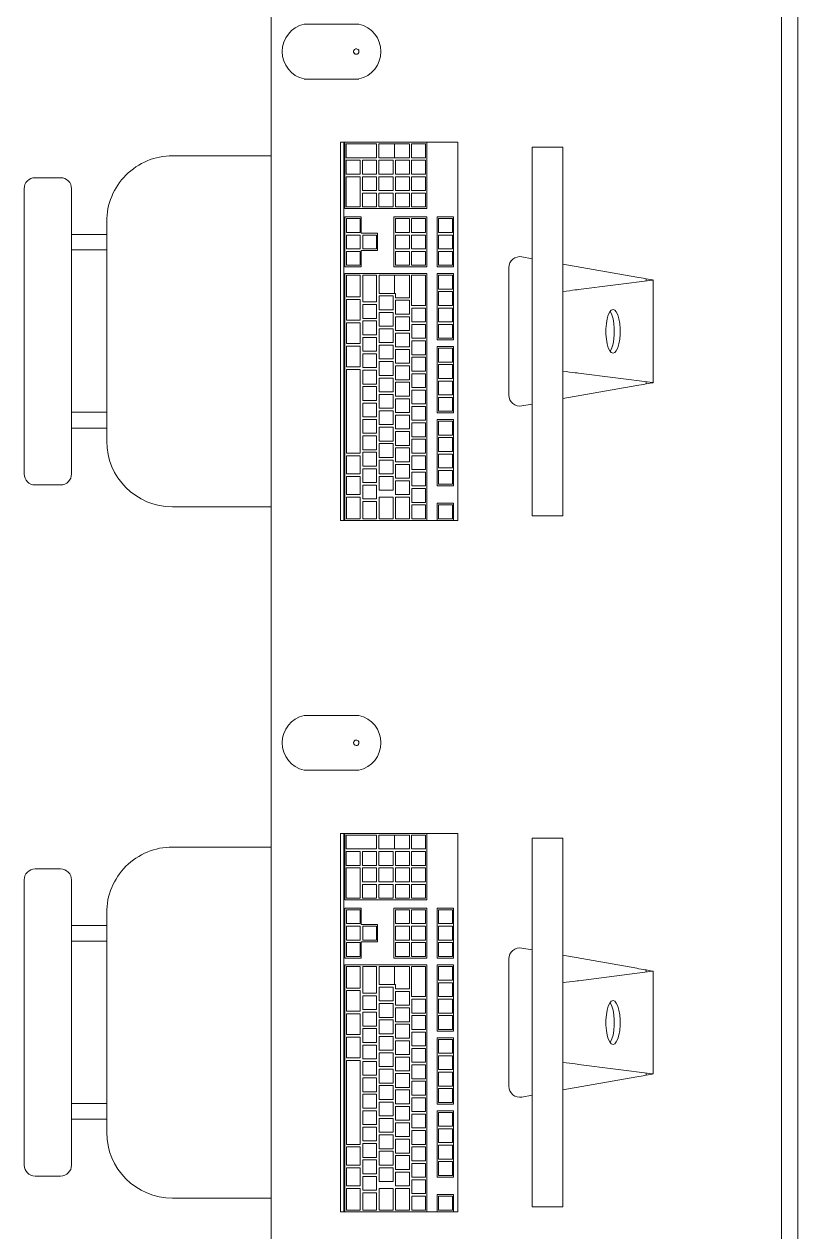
# Model space of a CAD drawing. Header units: inches. Extents: x -1714 to 1984, y -1043 to 970.
# Drawn here: x -704.3 to -669, y 432.8 to 487.8 of the extents above; entities that cross this region are included whole.
import ezdxf

# ---------------------------------------------------------------- set-up
doc = ezdxf.new("R2010")
doc.units = ezdxf.units.IN
doc.header["$MEASUREMENT"] = 0
doc.layers.add('A-GENM', color=13, linetype='Continuous', lineweight=9)
doc.layers.add('I-FURN', color=30, linetype='Continuous', lineweight=9)

# ---------------------------------------------------------------- blocks, each defined once
blk = doc.blocks.new('Dynamic_Computer_Desk_with_Chairs_8535 - 6-1470367-L2 - Architectural')
at = {"layer": 'A-GENM'}
for p, q in [((-31.5, -23.5), (-31.5, -21)), ((-29, -21), (-29, -23.5)), ((0, -23.5), (0, -21)), ((2.5, -21), (2.5, -23.5))]:
    blk.add_line(p, q, dxfattribs=at)
for centre, start, end in [((-30.25, -21.281), 12.6804, 167.3196), ((1.25, -21.281), 12.6804, 167.3196), ((-30.25, -23.219), 192.6804, 347.3196), ((1.25, -23.219), 192.6804, 347.3196)]:
    blk.add_arc(centre, 1.281, start, end, dxfattribs=at)
at = {"layer": 'I-FURN'}
for p, q in [((60, -1), (-130.5, -1)), ((60, -1.75), (-130.5, -1.75)), ((-19.897, -7.911), (-19.849, -7.637)), ((-19.849, -7.637), (-19.836, -7.637)), ((-15.159, -7.594), (-19.841, -7.594)), ((-19.836, -7.63), (-19.406, -10.998)), ((-15.594, -10.998), (-15.164, -7.63)), ((-15.164, -7.637), (-15.151, -7.637)), ((-15.151, -7.637), (-15.103, -7.911)), ((11.603, -7.911), (11.651, -7.637)), ((11.651, -7.637), (11.664, -7.637)), ((16.341, -7.594), (11.659, -7.594)), ((11.664, -7.63), (12.094, -10.998)), ((15.906, -10.998), (16.336, -7.63)), ((16.336, -7.637), (16.349, -7.637)), ((16.349, -7.637), (16.397, -7.911)), ((-19.907, -7.97), (-19.897, -7.911)), ((-19.801, -7.911), (-19.897, -7.911)), ((-15.103, -7.911), (-15.199, -7.911)), ((-15.103, -7.911), (-15.093, -7.97)), ((11.593, -7.97), (11.603, -7.911)), ((11.699, -7.911), (11.603, -7.911)), ((16.397, -7.911), (16.301, -7.911)), ((16.397, -7.911), (16.407, -7.97)), ((-19.973, -8.344), (-20.566, -11.703)), ((-14.434, -11.703), (-15.027, -8.344)), ((11.527, -8.344), (10.934, -11.703)), ((17.066, -11.703), (16.473, -8.344)), ((-25.9, -11.703), (-25.9, -13.103)), ((-25.15, -11.703), (-25.9, -11.703)), ((-25.15, -11.703), (-9.85, -11.703)), ((-9.1, -11.703), (-9.85, -11.703)), ((-9.1, -13.103), (-9.1, -11.703)), ((5.6, -11.703), (5.6, -13.103)), ((6.35, -11.703), (5.6, -11.703)), ((6.35, -11.703), (21.65, -11.703)), ((22.4, -11.703), (21.65, -11.703)), ((22.4, -13.103), (22.4, -11.703)), ((-25.9, -13.103), (-25.15, -13.103)), ((-9.85, -13.103), (-25.15, -13.103)), ((-20.812, -13.103), (-20.897, -13.58)), ((-14.103, -13.58), (-14.188, -13.103)), ((-9.85, -13.103), (-9.1, -13.103)), ((5.6, -13.103), (6.35, -13.103)), ((21.65, -13.103), (6.35, -13.103)), ((10.688, -13.103), (10.603, -13.58)), ((17.397, -13.58), (17.312, -13.103)), ((21.65, -13.103), (22.4, -13.103)), ((-20.404, -14.166), (-14.596, -14.166)), ((11.096, -14.166), (16.904, -14.166)), ((-26.122, -16.589), (-26.122, -16.488)), ((-8.878, -16.488), (-26.122, -16.488)), ((-8.878, -16.488), (-8.878, -16.589)), ((5.378, -16.589), (5.378, -16.488)), ((22.622, -16.488), (5.378, -16.488)), ((22.622, -16.488), (22.622, -16.589)), ((-26.122, -16.589), (-26.122, -16.727)), ((-26.122, -17.912), (-26.122, -16.727)), ((-22.717, -16.691), (-22.717, -16.727)), ((-22.717, -16.691), (-20.433, -16.691)), ((-22.717, -17.439), (-22.717, -16.727)), ((-22.638, -17.372), (-22.638, -16.742)), ((-22.638, -16.742), (-22.008, -16.742)), ((-22.008, -16.742), (-22.008, -17.372)), ((-21.89, -17.372), (-21.89, -16.742)), ((-21.89, -16.742), (-21.26, -16.742)), ((-21.26, -16.742), (-21.26, -17.372)), ((-21.142, -17.372), (-21.142, -16.742)), ((-21.142, -16.742), (-20.512, -16.742)), ((-20.512, -16.742), (-20.512, -17.372)), ((-20.433, -16.727), (-20.433, -16.691)), ((-20.433, -16.727), (-20.433, -17.439)), ((-20.138, -16.691), (-20.138, -16.727)), ((-20.138, -16.691), (-17.106, -16.691)), ((-20.138, -17.439), (-20.138, -16.727)), ((-20.059, -17.372), (-20.059, -16.742)), ((-20.059, -16.742), (-19.429, -16.742)), ((-19.429, -16.742), (-19.429, -17.372)), ((-19.311, -17.372), (-19.311, -16.742)), ((-19.311, -16.742), (-18.681, -16.742)), ((-18.681, -16.742), (-18.681, -17.372)), ((-18.563, -17.372), (-18.563, -16.742)), ((-18.563, -16.742), (-17.933, -16.742)), ((-17.933, -16.742), (-17.933, -17.372)), ((-17.815, -17.372), (-17.815, -16.742)), ((-17.815, -16.742), (-17.185, -16.742)), ((-17.185, -16.742), (-17.185, -17.372)), ((-17.106, -16.727), (-17.106, -16.691)), ((-17.106, -16.727), (-17.106, -17.439)), ((-16.811, -16.691), (-16.811, -16.727)), ((-16.811, -16.691), (-13.78, -16.691)), ((-16.811, -17.439), (-16.811, -16.727)), ((-16.732, -17.372), (-16.732, -16.742)), ((-16.732, -16.742), (-16.102, -16.742)), ((-16.102, -16.742), (-16.102, -17.372)), ((-15.984, -17.372), (-15.984, -16.742)), ((-15.984, -16.742), (-15.354, -16.742)), ((-15.354, -16.742), (-15.354, -17.372)), ((-15.236, -17.372), (-15.236, -16.742)), ((-15.236, -16.742), (-14.606, -16.742)), ((-14.606, -16.742), (-14.606, -17.372)), ((-14.488, -17.372), (-14.488, -16.742)), ((-14.488, -16.742), (-13.858, -16.742)), ((-13.858, -16.742), (-13.858, -17.372)), ((-13.78, -16.727), (-13.78, -16.691)), ((-13.78, -16.727), (-13.78, -17.439)), ((-13.484, -16.691), (-13.484, -16.727)), ((-13.484, -16.691), (-10.453, -16.691)), ((-13.484, -17.439), (-13.484, -16.727)), ((-13.406, -17.372), (-13.406, -16.742)), ((-13.406, -16.742), (-12.776, -16.742)), ((-12.776, -16.742), (-12.776, -17.372)), ((-12.657, -17.372), (-12.657, -16.742)), ((-12.657, -16.742), (-12.028, -16.742)), ((-12.028, -16.742), (-12.028, -17.372)), ((-11.909, -17.372), (-11.909, -16.742)), ((-11.909, -16.742), (-11.28, -16.742)), ((-11.28, -16.742), (-11.28, -17.372)), ((-11.161, -17.372), (-11.161, -16.742)), ((-11.161, -16.742), (-10.531, -16.742)), ((-10.531, -16.742), (-10.531, -17.372)), ((-10.453, -16.727), (-10.453, -16.691)), ((-10.453, -16.727), (-10.453, -17.439)), ((-9.665, -16.691), (-9.665, -16.727)), ((-9.665, -16.691), (-8.878, -16.691)), ((-9.665, -17.439), (-9.665, -16.727)), ((-9.587, -17.372), (-9.587, -16.742)), ((-9.587, -16.742), (-8.957, -16.742)), ((-8.957, -16.742), (-8.957, -17.372)), ((-8.878, -16.691), (-8.878, -16.589)), ((-8.878, -16.691), (-8.878, -17.439)), ((5.378, -16.589), (5.378, -16.727)), ((5.378, -17.912), (5.378, -16.727)), ((8.783, -16.691), (8.783, -16.727)), ((8.783, -16.691), (11.067, -16.691)), ((8.783, -17.439), (8.783, -16.727)), ((8.862, -17.372), (8.862, -16.742)), ((8.862, -16.742), (9.492, -16.742)), ((9.492, -16.742), (9.492, -17.372)), ((9.61, -17.372), (9.61, -16.742)), ((9.61, -16.742), (10.24, -16.742)), ((10.24, -16.742), (10.24, -17.372)), ((10.358, -17.372), (10.358, -16.742)), ((10.358, -16.742), (10.988, -16.742)), ((10.988, -16.742), (10.988, -17.372)), ((11.067, -16.727), (11.067, -16.691)), ((11.067, -16.727), (11.067, -17.439)), ((11.362, -16.691), (11.362, -16.727)), ((11.362, -16.691), (14.394, -16.691)), ((11.362, -17.439), (11.362, -16.727)), ((11.441, -17.372), (11.441, -16.742)), ((11.441, -16.742), (12.071, -16.742)), ((12.071, -16.742), (12.071, -17.372)), ((12.189, -17.372), (12.189, -16.742)), ((12.189, -16.742), (12.819, -16.742)), ((12.819, -16.742), (12.819, -17.372)), ((12.937, -17.372), (12.937, -16.742)), ((12.937, -16.742), (13.567, -16.742)), ((13.567, -16.742), (13.567, -17.372)), ((13.685, -17.372), (13.685, -16.742)), ((13.685, -16.742), (14.315, -16.742)), ((14.315, -16.742), (14.315, -17.372)), ((14.394, -16.727), (14.394, -16.691)), ((14.394, -16.727), (14.394, -17.439)), ((14.689, -16.691), (14.689, -16.727)), ((14.689, -16.691), (17.72, -16.691)), ((14.689, -17.439), (14.689, -16.727)), ((14.768, -17.372), (14.768, -16.742)), ((14.768, -16.742), (15.398, -16.742)), ((15.398, -16.742), (15.398, -17.372)), ((15.516, -17.372), (15.516, -16.742)), ((15.516, -16.742), (16.146, -16.742)), ((16.146, -16.742), (16.146, -17.372)), ((16.264, -17.372), (16.264, -16.742)), ((16.264, -16.742), (16.894, -16.742)), ((16.894, -16.742), (16.894, -17.372)), ((17.012, -17.372), (17.012, -16.742)), ((17.012, -16.742), (17.642, -16.742)), ((17.642, -16.742), (17.642, -17.372)), ((17.72, -16.727), (17.72, -16.691)), ((17.72, -16.727), (17.72, -17.439)), ((18.016, -16.691), (18.016, -16.727)), ((18.016, -16.691), (21.047, -16.691)), ((18.016, -17.439), (18.016, -16.727)), ((18.094, -17.372), (18.094, -16.742)), ((18.094, -16.742), (18.724, -16.742)), ((18.724, -16.742), (18.724, -17.372)), ((18.843, -17.372), (18.843, -16.742)), ((18.843, -16.742), (19.472, -16.742)), ((19.472, -16.742), (19.472, -17.372)), ((19.591, -17.372), (19.591, -16.742)), ((19.591, -16.742), (20.22, -16.742)), ((20.22, -16.742), (20.22, -17.372)), ((20.339, -17.372), (20.339, -16.742)), ((20.339, -16.742), (20.969, -16.742)), ((20.969, -16.742), (20.969, -17.372)), ((21.047, -16.727), (21.047, -16.691)), ((21.047, -16.727), (21.047, -17.439)), ((21.835, -16.691), (21.835, -16.727)), ((21.835, -16.691), (22.622, -16.691)), ((21.835, -17.439), (21.835, -16.727)), ((21.913, -17.372), (21.913, -16.742)), ((21.913, -16.742), (22.543, -16.742)), ((22.543, -16.742), (22.543, -17.372)), ((22.622, -16.691), (22.622, -16.589)), ((22.622, -16.691), (22.622, -17.439)), ((-20.433, -17.439), (-22.717, -17.439)), ((-22.008, -17.372), (-22.638, -17.372)), ((-21.26, -17.372), (-21.89, -17.372)), ((-20.512, -17.372), (-21.142, -17.372)), ((-17.106, -17.439), (-20.138, -17.439)), ((-19.429, -17.372), (-20.059, -17.372)), ((-18.681, -17.372), (-19.311, -17.372)), ((-17.933, -17.372), (-18.563, -17.372)), ((-17.185, -17.372), (-17.815, -17.372)), ((-13.78, -17.439), (-16.811, -17.439)), ((-16.102, -17.372), (-16.732, -17.372)), ((-15.354, -17.372), (-15.984, -17.372)), ((-14.606, -17.372), (-15.236, -17.372)), ((-13.858, -17.372), (-14.488, -17.372)), ((-10.453, -17.439), (-13.484, -17.439)), ((-12.776, -17.372), (-13.406, -17.372)), ((-12.028, -17.372), (-12.657, -17.372)), ((-11.28, -17.372), (-11.909, -17.372)), ((-10.531, -17.372), (-11.161, -17.372)), ((-8.878, -17.439), (-9.665, -17.439)), ((-8.957, -17.372), (-9.587, -17.372)), ((-8.878, -17.439), (-8.878, -17.912)), ((11.067, -17.439), (8.783, -17.439)), ((9.492, -17.372), (8.862, -17.372)), ((10.24, -17.372), (9.61, -17.372)), ((10.988, -17.372), (10.358, -17.372)), ((14.394, -17.439), (11.362, -17.439)), ((12.071, -17.372), (11.441, -17.372)), ((12.819, -17.372), (12.189, -17.372)), ((13.567, -17.372), (12.937, -17.372)), ((14.315, -17.372), (13.685, -17.372)), ((17.72, -17.439), (14.689, -17.439)), ((15.398, -17.372), (14.768, -17.372)), ((16.146, -17.372), (15.516, -17.372)), ((16.894, -17.372), (16.264, -17.372)), ((17.642, -17.372), (17.012, -17.372)), ((21.047, -17.439), (18.016, -17.439)), ((18.724, -17.372), (18.094, -17.372)), ((19.472, -17.372), (18.843, -17.372)), ((20.22, -17.372), (19.591, -17.372)), ((20.969, -17.372), (20.339, -17.372)), ((22.622, -17.439), (21.835, -17.439)), ((22.543, -17.372), (21.913, -17.372)), ((22.622, -17.439), (22.622, -17.912)), ((-26.122, -21.652), (-26.122, -17.912)), ((-26.122, -17.912), (-23.091, -17.912)), ((-26.043, -17.962), (-25.413, -17.962)), ((-26.043, -18.604), (-26.043, -17.964)), ((-25.413, -17.964), (-25.413, -18.604)), ((-25.295, -17.962), (-24.665, -17.962)), ((-25.295, -18.604), (-25.295, -17.964)), ((-24.665, -17.964), (-24.665, -18.604)), ((-24.547, -17.962), (-23.917, -17.962)), ((-24.547, -18.604), (-24.547, -17.964)), ((-23.917, -17.964), (-23.917, -18.604)), ((-23.799, -17.962), (-23.169, -17.962)), ((-23.799, -18.604), (-23.799, -17.964)), ((-23.169, -17.964), (-23.169, -18.604)), ((-23.091, -17.912), (-23.091, -21.629)), ((-22.717, -19.408), (-22.717, -17.912)), ((-22.717, -17.912), (-20.433, -17.912)), ((-22.638, -17.962), (-22.008, -17.962)), ((-22.638, -18.604), (-22.638, -17.964)), ((-22.008, -17.964), (-22.008, -18.604)), ((-21.89, -17.962), (-21.26, -17.962)), ((-21.89, -18.604), (-21.89, -17.964)), ((-21.26, -17.964), (-21.26, -18.604)), ((-21.142, -17.962), (-20.512, -17.962)), ((-21.142, -18.604), (-21.142, -17.964)), ((-20.512, -17.964), (-20.512, -18.604)), ((-20.433, -17.912), (-20.433, -19.408)), ((-20.138, -21.629), (-20.138, -17.912)), ((-20.138, -17.912), (-8.878, -17.912)), ((-20.059, -17.962), (-18.681, -17.962)), ((-20.059, -18.604), (-20.059, -17.964)), ((-18.681, -17.964), (-18.681, -18.604)), ((-18.563, -17.962), (-17.933, -17.962)), ((-18.563, -18.593), (-18.563, -17.964)), ((-17.933, -17.964), (-17.933, -18.593)), ((-17.815, -17.962), (-17.185, -17.962)), ((-17.815, -18.593), (-17.815, -17.964)), ((-17.185, -17.964), (-17.185, -18.593)), ((-17.067, -17.962), (-16.437, -17.962)), ((-17.067, -18.593), (-17.067, -17.964)), ((-16.437, -17.964), (-16.437, -18.593)), ((-16.319, -17.962), (-15.689, -17.962)), ((-16.319, -18.593), (-16.319, -17.964)), ((-15.689, -17.964), (-15.689, -18.593)), ((-15.571, -17.962), (-14.941, -17.962)), ((-15.571, -18.593), (-15.571, -17.964)), ((-14.941, -17.964), (-14.941, -18.593)), ((-14.823, -17.962), (-14.193, -17.962)), ((-14.823, -18.593), (-14.823, -17.964)), ((-14.193, -17.964), (-14.193, -18.593)), ((-14.075, -17.962), (-13.445, -17.962)), ((-14.075, -18.593), (-14.075, -17.964)), ((-13.445, -17.964), (-13.445, -18.593)), ((-13.327, -17.962), (-12.697, -17.962)), ((-13.327, -18.593), (-13.327, -17.964)), ((-12.697, -17.964), (-12.697, -18.593)), ((-12.579, -17.962), (-11.949, -17.962)), ((-12.579, -18.593), (-12.579, -17.964)), ((-11.949, -17.964), (-11.949, -18.593)), ((-11.831, -17.962), (-11.201, -17.962)), ((-11.831, -18.593), (-11.831, -17.964)), ((-11.201, -17.964), (-11.201, -18.593)), ((-11.083, -17.962), (-10.453, -17.962)), ((-11.083, -18.593), (-11.083, -17.964)), ((-10.453, -17.964), (-10.453, -18.593)), ((-10.335, -17.962), (-9.705, -17.962)), ((-10.335, -18.593), (-10.335, -17.964)), ((-9.705, -17.964), (-9.705, -18.593)), ((-9.587, -17.962), (-8.957, -17.962)), ((-9.587, -18.593), (-9.587, -17.964)), ((-8.957, -17.964), (-8.957, -18.593)), ((-8.878, -17.912), (-8.878, -21.652)), ((5.378, -21.652), (5.378, -17.912)), ((5.378, -17.912), (8.409, -17.912)), ((5.457, -17.962), (6.087, -17.962)), ((5.457, -18.604), (5.457, -17.964)), ((6.087, -17.964), (6.087, -18.604)), ((6.205, -17.962), (6.835, -17.962)), ((6.205, -18.604), (6.205, -17.964)), ((6.835, -17.964), (6.835, -18.604)), ((6.953, -17.962), (7.583, -17.962)), ((6.953, -18.604), (6.953, -17.964)), ((7.583, -17.964), (7.583, -18.604)), ((7.701, -17.962), (8.331, -17.962)), ((7.701, -18.604), (7.701, -17.964)), ((8.331, -17.964), (8.331, -18.604)), ((8.409, -17.912), (8.409, -21.629)), ((8.783, -19.408), (8.783, -17.912)), ((8.783, -17.912), (11.067, -17.912)), ((8.862, -17.962), (9.492, -17.962)), ((8.862, -18.604), (8.862, -17.964)), ((9.492, -17.964), (9.492, -18.604)), ((9.61, -17.962), (10.24, -17.962)), ((9.61, -18.604), (9.61, -17.964)), ((10.24, -17.964), (10.24, -18.604)), ((10.358, -17.962), (10.988, -17.962)), ((10.358, -18.604), (10.358, -17.964)), ((10.988, -17.964), (10.988, -18.604)), ((11.067, -17.912), (11.067, -19.408)), ((11.362, -21.629), (11.362, -17.912)), ((11.362, -17.912), (22.622, -17.912)), ((11.441, -17.962), (12.819, -17.962)), ((11.441, -18.604), (11.441, -17.964)), ((12.819, -17.964), (12.819, -18.604)), ((12.937, -17.962), (13.567, -17.962)), ((12.937, -18.593), (12.937, -17.964)), ((13.567, -17.964), (13.567, -18.593)), ((13.685, -17.962), (14.315, -17.962)), ((13.685, -18.593), (13.685, -17.964)), ((14.315, -17.964), (14.315, -18.593)), ((14.433, -17.962), (15.063, -17.962)), ((14.433, -18.593), (14.433, -17.964)), ((15.063, -17.964), (15.063, -18.593)), ((15.181, -17.962), (15.811, -17.962)), ((15.181, -18.593), (15.181, -17.964)), ((15.811, -17.964), (15.811, -18.593)), ((15.929, -17.962), (16.559, -17.962)), ((15.929, -18.593), (15.929, -17.964)), ((16.559, -17.964), (16.559, -18.593)), ((16.677, -17.962), (17.307, -17.962)), ((16.677, -18.593), (16.677, -17.964)), ((17.307, -17.964), (17.307, -18.593)), ((17.425, -17.962), (18.055, -17.962)), ((17.425, -18.593), (17.425, -17.964)), ((18.055, -17.964), (18.055, -18.593)), ((18.173, -17.962), (18.803, -17.962)), ((18.173, -18.593), (18.173, -17.964)), ((18.803, -17.964), (18.803, -18.593)), ((18.921, -17.962), (19.551, -17.962)), ((18.921, -18.593), (18.921, -17.964)), ((19.551, -17.964), (19.551, -18.593)), ((19.669, -17.962), (20.299, -17.962)), ((19.669, -18.593), (19.669, -17.964)), ((20.299, -17.964), (20.299, -18.593)), ((20.417, -17.962), (21.047, -17.962)), ((20.417, -18.593), (20.417, -17.964)), ((21.047, -17.964), (21.047, -18.593)), ((21.165, -17.962), (21.795, -17.962)), ((21.165, -18.593), (21.165, -17.964)), ((21.795, -17.964), (21.795, -18.593)), ((21.913, -17.962), (22.543, -17.962)), ((21.913, -18.593), (21.913, -17.964)), ((22.543, -17.964), (22.543, -18.593)), ((22.622, -17.912), (22.622, -21.652)), ((-25.413, -18.604), (-26.043, -18.604)), ((-26.043, -19.377), (-26.043, -18.699)), ((-26.043, -18.699), (-25.413, -18.699)), ((-25.413, -18.699), (-25.413, -19.377)), ((-24.665, -18.604), (-25.295, -18.604)), ((-25.295, -19.341), (-25.295, -18.699)), ((-25.295, -18.699), (-24.665, -18.699)), ((-24.665, -18.699), (-24.665, -19.341)), ((-23.917, -18.604), (-24.547, -18.604)), ((-24.547, -19.341), (-24.547, -18.699)), ((-24.547, -18.699), (-23.917, -18.699)), ((-23.917, -18.699), (-23.917, -19.341)), ((-23.169, -18.604), (-23.799, -18.604)), ((-23.799, -19.341), (-23.799, -18.699)), ((-23.799, -18.699), (-23.169, -18.699)), ((-23.169, -18.699), (-23.169, -19.341)), ((-22.008, -18.604), (-22.638, -18.604)), ((-22.638, -18.699), (-22.008, -18.699)), ((-22.638, -19.329), (-22.638, -18.699)), ((-22.008, -18.699), (-22.008, -19.329)), ((-21.26, -18.604), (-21.89, -18.604)), ((-21.89, -19.329), (-21.89, -18.699)), ((-21.89, -18.699), (-21.26, -18.699)), ((-21.26, -18.699), (-21.26, -19.329)), ((-20.512, -18.604), (-21.142, -18.604)), ((-21.142, -19.329), (-21.142, -18.699)), ((-21.142, -18.699), (-20.512, -18.699)), ((-20.512, -18.699), (-20.512, -19.329)), ((-18.681, -18.604), (-20.059, -18.604)), ((-20.059, -19.377), (-20.059, -18.699)), ((-20.059, -18.699), (-19.035, -18.699)), ((-19.035, -18.699), (-19.035, -19.33)), ((-18.917, -19.33), (-18.917, -18.699)), ((-18.917, -18.699), (-18.287, -18.699)), ((-17.933, -18.593), (-18.563, -18.593)), ((-18.287, -18.699), (-18.287, -19.33)), ((-18.169, -19.33), (-18.169, -18.699)), ((-18.169, -18.699), (-17.539, -18.699)), ((-17.185, -18.593), (-17.815, -18.593)), ((-17.539, -18.699), (-17.539, -19.33)), ((-17.421, -19.33), (-17.421, -18.699)), ((-17.421, -18.699), (-16.791, -18.699)), ((-16.437, -18.593), (-17.067, -18.593)), ((-16.791, -18.699), (-16.791, -19.33)), ((-16.673, -19.33), (-16.673, -18.699)), ((-16.673, -18.699), (-16.043, -18.699)), ((-15.689, -18.593), (-16.319, -18.593)), ((-16.043, -18.699), (-16.043, -19.33)), ((-15.925, -19.33), (-15.925, -18.699)), ((-15.925, -18.699), (-15.295, -18.699)), ((-14.941, -18.593), (-15.571, -18.593)), ((-15.295, -18.699), (-15.295, -19.33)), ((-15.177, -19.33), (-15.177, -18.699)), ((-15.177, -18.699), (-14.547, -18.699)), ((-14.193, -18.593), (-14.823, -18.593)), ((-14.547, -18.699), (-14.547, -19.33)), ((-14.429, -19.33), (-14.429, -18.699)), ((-14.429, -18.699), (-13.799, -18.699)), ((-13.445, -18.593), (-14.075, -18.593)), ((-13.799, -18.699), (-13.799, -19.33)), ((-13.681, -19.33), (-13.681, -18.699)), ((-13.681, -18.699), (-13.051, -18.699)), ((-12.697, -18.593), (-13.327, -18.593)), ((-13.051, -18.699), (-13.051, -19.33)), ((-12.933, -19.33), (-12.933, -18.699)), ((-12.933, -18.699), (-12.303, -18.699)), ((-11.949, -18.593), (-12.579, -18.593)), ((-12.303, -18.699), (-12.303, -19.33)), ((-12.185, -19.33), (-12.185, -18.699)), ((-12.185, -18.699), (-11.555, -18.699)), ((-11.201, -18.593), (-11.831, -18.593)), ((-11.555, -18.699), (-11.555, -19.33)), ((-11.437, -19.33), (-11.437, -18.699)), ((-11.437, -18.699), (-10.807, -18.699)), ((-10.453, -18.593), (-11.083, -18.593)), ((-10.807, -18.699), (-10.807, -19.33)), ((-10.689, -19.33), (-10.689, -18.699)), ((-10.689, -18.699), (-10.059, -18.699)), ((-9.705, -18.593), (-10.335, -18.593)), ((-10.059, -18.699), (-10.059, -19.33)), ((-9.941, -19.329), (-9.941, -18.699)), ((-9.941, -18.699), (-8.957, -18.699)), ((-8.957, -18.593), (-9.587, -18.593)), ((-8.957, -18.699), (-8.957, -19.329)), ((6.087, -18.604), (5.457, -18.604)), ((5.457, -19.377), (5.457, -18.699)), ((5.457, -18.699), (6.087, -18.699)), ((6.087, -18.699), (6.087, -19.377)), ((6.835, -18.604), (6.205, -18.604)), ((6.205, -19.341), (6.205, -18.699)), ((6.205, -18.699), (6.835, -18.699)), ((6.835, -18.699), (6.835, -19.341)), ((7.583, -18.604), (6.953, -18.604)), ((6.953, -19.341), (6.953, -18.699)), ((6.953, -18.699), (7.583, -18.699)), ((7.583, -18.699), (7.583, -19.341)), ((8.331, -18.604), (7.701, -18.604)), ((7.701, -19.341), (7.701, -18.699)), ((7.701, -18.699), (8.331, -18.699)), ((8.331, -18.699), (8.331, -19.341)), ((9.492, -18.604), (8.862, -18.604)), ((8.862, -18.699), (9.492, -18.699)), ((8.862, -19.329), (8.862, -18.699)), ((9.492, -18.699), (9.492, -19.329)), ((10.24, -18.604), (9.61, -18.604)), ((9.61, -19.329), (9.61, -18.699)), ((9.61, -18.699), (10.24, -18.699)), ((10.24, -18.699), (10.24, -19.329)), ((10.988, -18.604), (10.358, -18.604)), ((10.358, -19.329), (10.358, -18.699)), ((10.358, -18.699), (10.988, -18.699)), ((10.988, -18.699), (10.988, -19.329)), ((12.819, -18.604), (11.441, -18.604)), ((11.441, -19.377), (11.441, -18.699)), ((11.441, -18.699), (12.465, -18.699)), ((12.465, -18.699), (12.465, -19.33)), ((12.583, -19.33), (12.583, -18.699)), ((12.583, -18.699), (13.213, -18.699)), ((13.567, -18.593), (12.937, -18.593)), ((13.213, -18.699), (13.213, -19.33)), ((13.331, -19.33), (13.331, -18.699)), ((13.331, -18.699), (13.961, -18.699)), ((14.315, -18.593), (13.685, -18.593)), ((13.961, -18.699), (13.961, -19.33)), ((14.079, -19.33), (14.079, -18.699)), ((14.079, -18.699), (14.709, -18.699)), ((15.063, -18.593), (14.433, -18.593)), ((14.709, -18.699), (14.709, -19.33)), ((14.827, -19.33), (14.827, -18.699)), ((14.827, -18.699), (15.457, -18.699)), ((15.811, -18.593), (15.181, -18.593)), ((15.457, -18.699), (15.457, -19.33)), ((15.575, -19.33), (15.575, -18.699)), ((15.575, -18.699), (16.205, -18.699)), ((16.559, -18.593), (15.929, -18.593)), ((16.205, -18.699), (16.205, -19.33)), ((16.323, -19.33), (16.323, -18.699)), ((16.323, -18.699), (16.953, -18.699)), ((17.307, -18.593), (16.677, -18.593)), ((16.953, -18.699), (16.953, -19.33)), ((17.071, -19.33), (17.071, -18.699)), ((17.071, -18.699), (17.701, -18.699)), ((18.055, -18.593), (17.425, -18.593)), ((17.701, -18.699), (17.701, -19.33)), ((17.819, -19.33), (17.819, -18.699)), ((17.819, -18.699), (18.449, -18.699)), ((18.803, -18.593), (18.173, -18.593)), ((18.449, -18.699), (18.449, -19.33)), ((18.567, -19.33), (18.567, -18.699)), ((18.567, -18.699), (19.197, -18.699)), ((19.551, -18.593), (18.921, -18.593)), ((19.197, -18.699), (19.197, -19.33)), ((19.315, -19.33), (19.315, -18.699)), ((19.315, -18.699), (19.945, -18.699)), ((20.299, -18.593), (19.669, -18.593)), ((19.945, -18.699), (19.945, -19.33)), ((20.063, -19.33), (20.063, -18.699)), ((20.063, -18.699), (20.693, -18.699)), ((21.047, -18.593), (20.417, -18.593)), ((20.693, -18.699), (20.693, -19.33)), ((20.811, -19.33), (20.811, -18.699)), ((20.811, -18.699), (21.441, -18.699)), ((21.795, -18.593), (21.165, -18.593)), ((21.441, -18.699), (21.441, -19.33)), ((21.559, -19.329), (21.559, -18.699)), ((21.559, -18.699), (22.543, -18.699)), ((22.543, -18.593), (21.913, -18.593)), ((22.543, -18.699), (22.543, -19.329)), ((-26.043, -20.089), (-26.043, -19.377)), ((-25.413, -19.377), (-26.043, -19.377)), ((-25.413, -19.377), (-25.413, -20.089)), ((-24.665, -19.341), (-25.295, -19.341)), ((-25.295, -20.089), (-25.295, -19.447)), ((-25.295, -19.447), (-24.665, -19.447)), ((-24.665, -19.447), (-24.665, -20.089)), ((-23.917, -19.341), (-24.547, -19.341)), ((-24.547, -20.089), (-24.547, -19.447)), ((-24.547, -19.447), (-23.917, -19.447)), ((-23.917, -19.447), (-23.917, -20.089)), ((-23.169, -19.341), (-23.799, -19.341)), ((-23.799, -20.089), (-23.799, -19.447)), ((-23.799, -19.447), (-23.169, -19.447)), ((-23.169, -19.447), (-23.169, -20.089)), ((-20.433, -19.408), (-22.717, -19.408)), ((-22.008, -19.329), (-22.638, -19.329)), ((-21.26, -19.329), (-21.89, -19.329)), ((-20.512, -19.329), (-21.142, -19.329)), ((-20.059, -20.078), (-20.059, -19.377)), ((-19.232, -19.377), (-20.059, -19.377)), ((-19.035, -19.33), (-19.232, -19.33)), ((-19.232, -19.33), (-19.232, -19.377)), ((-19.232, -19.377), (-19.232, -20.078)), ((-19.114, -20.078), (-19.114, -19.447)), ((-19.114, -19.447), (-18.484, -19.447)), ((-18.287, -19.33), (-18.917, -19.33)), ((-18.484, -19.447), (-18.484, -20.078)), ((-18.366, -20.078), (-18.366, -19.447)), ((-18.366, -19.447), (-17.736, -19.447)), ((-17.539, -19.33), (-18.169, -19.33)), ((-17.736, -19.447), (-17.736, -20.078)), ((-17.618, -20.078), (-17.618, -19.447)), ((-17.618, -19.447), (-16.988, -19.447)), ((-16.791, -19.33), (-17.421, -19.33)), ((-16.988, -19.447), (-16.988, -20.078)), ((-16.87, -20.078), (-16.87, -19.447)), ((-16.87, -19.447), (-16.24, -19.447)), ((-16.043, -19.33), (-16.673, -19.33)), ((-16.24, -19.447), (-16.24, -20.078)), ((-16.122, -20.078), (-16.122, -19.447)), ((-16.122, -19.447), (-15.492, -19.447)), ((-15.295, -19.33), (-15.925, -19.33)), ((-15.492, -19.447), (-15.492, -20.078)), ((-15.374, -20.078), (-15.374, -19.447)), ((-15.374, -19.447), (-14.744, -19.447)), ((-14.547, -19.33), (-15.177, -19.33)), ((-14.744, -19.447), (-14.744, -20.078)), ((-14.626, -20.078), (-14.626, -19.447)), ((-14.626, -19.447), (-13.996, -19.447)), ((-13.799, -19.33), (-14.429, -19.33)), ((-13.996, -19.447), (-13.996, -20.078)), ((-13.878, -20.078), (-13.878, -19.447)), ((-13.878, -19.447), (-13.248, -19.447)), ((-13.051, -19.33), (-13.681, -19.33)), ((-13.248, -19.447), (-13.248, -20.078)), ((-13.13, -20.078), (-13.13, -19.447)), ((-13.13, -19.447), (-12.5, -19.447)), ((-12.303, -19.33), (-12.933, -19.33)), ((-12.5, -19.447), (-12.5, -20.078)), ((-12.382, -20.078), (-12.382, -19.447)), ((-12.382, -19.447), (-11.752, -19.447)), ((-11.555, -19.33), (-12.185, -19.33)), ((-11.752, -19.447), (-11.752, -20.078)), ((-11.634, -20.078), (-11.634, -19.447)), ((-11.634, -19.447), (-11.004, -19.447)), ((-10.807, -19.33), (-11.437, -19.33)), ((-11.004, -19.447), (-11.004, -20.078)), ((-10.886, -20.078), (-10.886, -19.447)), ((-10.886, -19.447), (-10.256, -19.447)), ((-10.059, -19.33), (-10.689, -19.33)), ((-10.256, -19.447), (-10.256, -20.078)), ((-8.957, -19.329), (-9.941, -19.329)), ((-9.941, -20.077), (-9.941, -19.447)), ((-9.941, -19.447), (-8.957, -19.447)), ((-8.957, -19.447), (-8.957, -20.077)), ((5.457, -20.089), (5.457, -19.377)), ((6.087, -19.377), (5.457, -19.377)), ((6.087, -19.377), (6.087, -20.089)), ((6.835, -19.341), (6.205, -19.341)), ((6.205, -20.089), (6.205, -19.447)), ((6.205, -19.447), (6.835, -19.447)), ((6.835, -19.447), (6.835, -20.089)), ((7.583, -19.341), (6.953, -19.341)), ((6.953, -20.089), (6.953, -19.447)), ((6.953, -19.447), (7.583, -19.447)), ((7.583, -19.447), (7.583, -20.089)), ((8.331, -19.341), (7.701, -19.341)), ((7.701, -20.089), (7.701, -19.447)), ((7.701, -19.447), (8.331, -19.447)), ((8.331, -19.447), (8.331, -20.089)), ((11.067, -19.408), (8.783, -19.408)), ((9.492, -19.329), (8.862, -19.329)), ((10.24, -19.329), (9.61, -19.329)), ((10.988, -19.329), (10.358, -19.329)), ((11.441, -20.078), (11.441, -19.377)), ((12.268, -19.377), (11.441, -19.377)), ((12.465, -19.33), (12.268, -19.33)), ((12.268, -19.33), (12.268, -19.377)), ((12.268, -19.377), (12.268, -20.078)), ((12.386, -20.078), (12.386, -19.447)), ((12.386, -19.447), (13.016, -19.447)), ((13.213, -19.33), (12.583, -19.33)), ((13.016, -19.447), (13.016, -20.078)), ((13.134, -20.078), (13.134, -19.447)), ((13.134, -19.447), (13.764, -19.447)), ((13.961, -19.33), (13.331, -19.33)), ((13.764, -19.447), (13.764, -20.078)), ((13.882, -20.078), (13.882, -19.447)), ((13.882, -19.447), (14.512, -19.447)), ((14.709, -19.33), (14.079, -19.33)), ((14.512, -19.447), (14.512, -20.078)), ((14.63, -20.078), (14.63, -19.447)), ((14.63, -19.447), (15.26, -19.447)), ((15.457, -19.33), (14.827, -19.33)), ((15.26, -19.447), (15.26, -20.078)), ((15.378, -20.078), (15.378, -19.447)), ((15.378, -19.447), (16.008, -19.447)), ((16.205, -19.33), (15.575, -19.33)), ((16.008, -19.447), (16.008, -20.078)), ((16.126, -20.078), (16.126, -19.447)), ((16.126, -19.447), (16.756, -19.447)), ((16.953, -19.33), (16.323, -19.33)), ((16.756, -19.447), (16.756, -20.078)), ((16.874, -20.078), (16.874, -19.447)), ((16.874, -19.447), (17.504, -19.447)), ((17.701, -19.33), (17.071, -19.33)), ((17.504, -19.447), (17.504, -20.078)), ((17.622, -20.078), (17.622, -19.447)), ((17.622, -19.447), (18.252, -19.447)), ((18.449, -19.33), (17.819, -19.33)), ((18.252, -19.447), (18.252, -20.078)), ((18.37, -20.078), (18.37, -19.447)), ((18.37, -19.447), (19, -19.447)), ((19.197, -19.33), (18.567, -19.33)), ((19, -19.447), (19, -20.078)), ((19.118, -20.078), (19.118, -19.447)), ((19.118, -19.447), (19.748, -19.447)), ((19.945, -19.33), (19.315, -19.33)), ((19.748, -19.447), (19.748, -20.078)), ((19.866, -20.078), (19.866, -19.447)), ((19.866, -19.447), (20.496, -19.447)), ((20.693, -19.33), (20.063, -19.33)), ((20.496, -19.447), (20.496, -20.078)), ((20.614, -20.078), (20.614, -19.447)), ((20.614, -19.447), (21.244, -19.447)), ((21.441, -19.33), (20.811, -19.33)), ((21.244, -19.447), (21.244, -20.078)), ((22.543, -19.329), (21.559, -19.329)), ((21.559, -20.077), (21.559, -19.447)), ((21.559, -19.447), (22.543, -19.447)), ((22.543, -19.447), (22.543, -20.077)), ((-25.413, -20.089), (-26.043, -20.089)), ((-26.043, -21.585), (-26.043, -20.195)), ((-26.043, -20.195), (-25.413, -20.195)), ((-25.413, -20.195), (-25.413, -21.585)), ((-24.665, -20.089), (-25.295, -20.089)), ((-25.295, -20.837), (-25.295, -20.195)), ((-25.295, -20.195), (-24.665, -20.195)), ((-24.665, -20.195), (-24.665, -20.837)), ((-23.917, -20.089), (-24.547, -20.089)), ((-24.547, -20.837), (-24.547, -20.195)), ((-24.547, -20.195), (-23.917, -20.195)), ((-23.917, -20.195), (-23.917, -20.837)), ((-23.169, -20.089), (-23.799, -20.089)), ((-23.799, -20.837), (-23.799, -20.195)), ((-23.799, -20.195), (-23.169, -20.195)), ((-23.169, -20.195), (-23.169, -20.837)), ((-21.969, -20.904), (-21.969, -20.156)), ((-21.969, -20.156), (-21.181, -20.156)), ((-21.89, -20.825), (-21.89, -20.195)), ((-21.89, -20.195), (-21.26, -20.195)), ((-21.26, -20.195), (-21.26, -20.825)), ((-21.181, -20.156), (-21.181, -20.904)), ((-19.232, -20.078), (-20.059, -20.078)), ((-20.059, -20.826), (-20.059, -20.195)), ((-20.059, -20.195), (-18.839, -20.195)), ((-18.484, -20.078), (-19.114, -20.078)), ((-18.839, -20.195), (-18.839, -20.826)), ((-18.72, -20.826), (-18.72, -20.195)), ((-18.72, -20.195), (-18.091, -20.195)), ((-17.736, -20.078), (-18.366, -20.078)), ((-18.091, -20.195), (-18.091, -20.826)), ((-17.972, -20.826), (-17.972, -20.195)), ((-17.972, -20.195), (-17.343, -20.195)), ((-16.988, -20.078), (-17.618, -20.078)), ((-17.343, -20.195), (-17.343, -20.826)), ((-17.224, -20.826), (-17.224, -20.195)), ((-17.224, -20.195), (-16.594, -20.195)), ((-16.24, -20.078), (-16.87, -20.078)), ((-16.594, -20.195), (-16.594, -20.826)), ((-16.476, -20.826), (-16.476, -20.195)), ((-16.476, -20.195), (-15.846, -20.195)), ((-15.492, -20.078), (-16.122, -20.078)), ((-15.846, -20.195), (-15.846, -20.826)), ((-15.728, -20.826), (-15.728, -20.195)), ((-15.728, -20.195), (-15.098, -20.195)), ((-14.744, -20.078), (-15.374, -20.078)), ((-15.098, -20.195), (-15.098, -20.826)), ((-14.98, -20.826), (-14.98, -20.195)), ((-14.98, -20.195), (-14.35, -20.195)), ((-13.996, -20.078), (-14.626, -20.078)), ((-14.35, -20.195), (-14.35, -20.826)), ((-14.232, -20.826), (-14.232, -20.195)), ((-14.232, -20.195), (-13.602, -20.195)), ((-13.248, -20.078), (-13.878, -20.078)), ((-13.602, -20.195), (-13.602, -20.826)), ((-13.484, -20.826), (-13.484, -20.195)), ((-13.484, -20.195), (-12.854, -20.195)), ((-12.5, -20.078), (-13.13, -20.078)), ((-12.854, -20.195), (-12.854, -20.826)), ((-12.736, -20.826), (-12.736, -20.195)), ((-12.736, -20.195), (-12.106, -20.195)), ((-11.752, -20.078), (-12.382, -20.078)), ((-12.106, -20.195), (-12.106, -20.826)), ((-11.988, -20.826), (-11.988, -20.195)), ((-11.988, -20.195), (-11.358, -20.195)), ((-11.004, -20.078), (-11.634, -20.078)), ((-11.358, -20.195), (-11.358, -20.826)), ((-11.24, -20.826), (-11.24, -20.195)), ((-11.24, -20.195), (-10.61, -20.195)), ((-10.256, -20.078), (-10.886, -20.078)), ((-10.61, -20.195), (-10.61, -20.826)), ((-10.492, -20.826), (-10.492, -20.195)), ((-10.492, -20.195), (-9.862, -20.195)), ((-8.957, -20.077), (-9.941, -20.077)), ((-9.862, -20.195), (-9.862, -20.826)), ((-9.744, -20.825), (-9.744, -20.195)), ((-9.744, -20.195), (-8.957, -20.195)), ((-8.957, -20.195), (-8.957, -20.825)), ((6.087, -20.089), (5.457, -20.089)), ((5.457, -21.585), (5.457, -20.195)), ((5.457, -20.195), (6.087, -20.195)), ((6.087, -20.195), (6.087, -21.585)), ((6.835, -20.089), (6.205, -20.089)), ((6.205, -20.837), (6.205, -20.195)), ((6.205, -20.195), (6.835, -20.195)), ((6.835, -20.195), (6.835, -20.837)), ((7.583, -20.089), (6.953, -20.089)), ((6.953, -20.837), (6.953, -20.195)), ((6.953, -20.195), (7.583, -20.195)), ((7.583, -20.195), (7.583, -20.837)), ((8.331, -20.089), (7.701, -20.089)), ((7.701, -20.837), (7.701, -20.195)), ((7.701, -20.195), (8.331, -20.195)), ((8.331, -20.195), (8.331, -20.837)), ((9.531, -20.904), (9.531, -20.156)), ((9.531, -20.156), (10.319, -20.156)), ((9.61, -20.825), (9.61, -20.195)), ((9.61, -20.195), (10.24, -20.195)), ((10.24, -20.195), (10.24, -20.825)), ((10.319, -20.156), (10.319, -20.904)), ((12.268, -20.078), (11.441, -20.078)), ((11.441, -20.826), (11.441, -20.195)), ((11.441, -20.195), (12.661, -20.195)), ((13.016, -20.078), (12.386, -20.078)), ((12.661, -20.195), (12.661, -20.826)), ((12.78, -20.826), (12.78, -20.195)), ((12.78, -20.195), (13.409, -20.195)), ((13.764, -20.078), (13.134, -20.078)), ((13.409, -20.195), (13.409, -20.826)), ((13.528, -20.826), (13.528, -20.195)), ((13.528, -20.195), (14.157, -20.195)), ((14.512, -20.078), (13.882, -20.078)), ((14.157, -20.195), (14.157, -20.826)), ((14.276, -20.826), (14.276, -20.195)), ((14.276, -20.195), (14.906, -20.195)), ((15.26, -20.078), (14.63, -20.078)), ((14.906, -20.195), (14.906, -20.826)), ((15.024, -20.826), (15.024, -20.195)), ((15.024, -20.195), (15.654, -20.195)), ((16.008, -20.078), (15.378, -20.078)), ((15.654, -20.195), (15.654, -20.826)), ((15.772, -20.826), (15.772, -20.195)), ((15.772, -20.195), (16.402, -20.195)), ((16.756, -20.078), (16.126, -20.078)), ((16.402, -20.195), (16.402, -20.826)), ((16.52, -20.826), (16.52, -20.195)), ((16.52, -20.195), (17.15, -20.195)), ((17.504, -20.078), (16.874, -20.078)), ((17.15, -20.195), (17.15, -20.826)), ((17.268, -20.826), (17.268, -20.195)), ((17.268, -20.195), (17.898, -20.195)), ((18.252, -20.078), (17.622, -20.078)), ((17.898, -20.195), (17.898, -20.826)), ((18.016, -20.826), (18.016, -20.195)), ((18.016, -20.195), (18.646, -20.195)), ((19, -20.078), (18.37, -20.078)), ((18.646, -20.195), (18.646, -20.826)), ((18.764, -20.826), (18.764, -20.195)), ((18.764, -20.195), (19.394, -20.195)), ((19.748, -20.078), (19.118, -20.078)), ((19.394, -20.195), (19.394, -20.826)), ((19.512, -20.826), (19.512, -20.195)), ((19.512, -20.195), (20.142, -20.195)), ((20.496, -20.078), (19.866, -20.078)), ((20.142, -20.195), (20.142, -20.826)), ((20.26, -20.826), (20.26, -20.195)), ((20.26, -20.195), (20.89, -20.195)), ((21.244, -20.078), (20.614, -20.078)), ((20.89, -20.195), (20.89, -20.826)), ((21.008, -20.826), (21.008, -20.195)), ((21.008, -20.195), (21.638, -20.195)), ((22.543, -20.077), (21.559, -20.077)), ((21.638, -20.195), (21.638, -20.826)), ((21.756, -20.825), (21.756, -20.195)), ((21.756, -20.195), (22.543, -20.195)), ((22.543, -20.195), (22.543, -20.825)), ((-24.665, -20.837), (-25.295, -20.837)), ((-23.917, -20.837), (-24.547, -20.837)), ((-23.169, -20.837), (-23.799, -20.837)), ((-22.717, -21.629), (-22.717, -20.904)), ((-22.717, -20.904), (-21.969, -20.904)), ((-21.26, -20.825), (-21.89, -20.825)), ((-21.181, -20.904), (-20.433, -20.904)), ((-20.433, -20.904), (-20.433, -21.629)), ((-18.839, -20.826), (-20.059, -20.826)), ((-18.091, -20.826), (-18.72, -20.826)), ((-17.343, -20.826), (-17.972, -20.826)), ((-16.594, -20.826), (-17.224, -20.826)), ((-15.846, -20.826), (-16.476, -20.826)), ((-15.098, -20.826), (-15.728, -20.826)), ((-14.35, -20.826), (-14.98, -20.826)), ((-13.602, -20.826), (-14.232, -20.826)), ((-12.854, -20.826), (-13.484, -20.826)), ((-12.106, -20.826), (-12.736, -20.826)), ((-11.358, -20.826), (-11.988, -20.826)), ((-10.61, -20.826), (-11.24, -20.826)), ((-9.862, -20.826), (-10.492, -20.826)), ((-8.957, -20.825), (-9.744, -20.825)), ((6.835, -20.837), (6.205, -20.837)), ((7.583, -20.837), (6.953, -20.837)), ((8.331, -20.837), (7.701, -20.837)), ((8.783, -21.629), (8.783, -20.904)), ((8.783, -20.904), (9.531, -20.904)), ((10.24, -20.825), (9.61, -20.825)), ((10.319, -20.904), (11.067, -20.904)), ((11.067, -20.904), (11.067, -21.629)), ((12.661, -20.826), (11.441, -20.826)), ((13.409, -20.826), (12.78, -20.826)), ((14.157, -20.826), (13.528, -20.826)), ((14.906, -20.826), (14.276, -20.826)), ((15.654, -20.826), (15.024, -20.826)), ((16.402, -20.826), (15.772, -20.826)), ((17.15, -20.826), (16.52, -20.826)), ((17.898, -20.826), (17.268, -20.826)), ((18.646, -20.826), (18.016, -20.826)), ((19.394, -20.826), (18.764, -20.826)), ((20.142, -20.826), (19.512, -20.826)), ((20.89, -20.826), (20.26, -20.826)), ((21.638, -20.826), (21.008, -20.826)), ((22.543, -20.825), (21.756, -20.825)), ((-25.295, -21.585), (-25.295, -20.943)), ((-25.295, -20.943), (-24.665, -20.943)), ((-24.665, -20.943), (-24.665, -21.585)), ((-24.547, -21.585), (-24.547, -20.943)), ((-24.547, -20.943), (-23.169, -20.943)), ((-23.169, -20.943), (-23.169, -21.585)), ((-22.638, -20.943), (-22.008, -20.943)), ((-22.638, -21.573), (-22.638, -20.943)), ((-22.008, -20.943), (-22.008, -21.573)), ((-21.89, -21.573), (-21.89, -20.943)), ((-21.89, -20.943), (-21.26, -20.943)), ((-21.26, -20.943), (-21.26, -21.573)), ((-21.142, -21.573), (-21.142, -20.943)), ((-21.142, -20.943), (-20.512, -20.943)), ((-20.512, -20.943), (-20.512, -21.573)), ((-20.059, -21.573), (-20.059, -20.943)), ((-20.059, -20.943), (-19.075, -20.943)), ((-19.075, -20.943), (-19.075, -21.573)), ((-18.957, -21.573), (-18.957, -20.943)), ((-18.957, -20.943), (-18.012, -20.943)), ((-18.012, -20.943), (-18.012, -21.573)), ((-17.894, -21.573), (-17.894, -20.943)), ((-17.894, -20.943), (-16.949, -20.943)), ((-16.949, -20.943), (-16.949, -21.573)), ((-16.831, -21.573), (-16.831, -20.943)), ((-16.831, -20.943), (-15.886, -20.943)), ((-15.886, -20.943), (-15.886, -21.573)), ((-15.768, -21.573), (-15.768, -20.943)), ((-15.768, -20.943), (-11.949, -20.943)), ((-11.949, -20.943), (-11.949, -21.573)), ((-11.831, -21.573), (-11.831, -20.943)), ((-11.831, -20.943), (-11.004, -20.943)), ((-11.004, -20.943), (-11.004, -21.573)), ((-10.886, -21.573), (-10.886, -20.943)), ((-10.886, -20.943), (-10.059, -20.943)), ((-10.059, -20.943), (-10.059, -21.573)), ((-9.941, -21.573), (-9.941, -20.943)), ((-9.941, -20.943), (-8.957, -20.943)), ((-8.957, -20.943), (-8.957, -21.573)), ((6.205, -21.585), (6.205, -20.943)), ((6.205, -20.943), (6.835, -20.943)), ((6.835, -20.943), (6.835, -21.585)), ((6.953, -21.585), (6.953, -20.943)), ((6.953, -20.943), (8.331, -20.943)), ((8.331, -20.943), (8.331, -21.585)), ((8.862, -20.943), (9.492, -20.943)), ((8.862, -21.573), (8.862, -20.943)), ((9.492, -20.943), (9.492, -21.573)), ((9.61, -21.573), (9.61, -20.943)), ((9.61, -20.943), (10.24, -20.943)), ((10.24, -20.943), (10.24, -21.573)), ((10.358, -21.573), (10.358, -20.943)), ((10.358, -20.943), (10.988, -20.943)), ((10.988, -20.943), (10.988, -21.573)), ((11.441, -21.573), (11.441, -20.943)), ((11.441, -20.943), (12.425, -20.943)), ((12.425, -20.943), (12.425, -21.573)), ((12.543, -21.573), (12.543, -20.943)), ((12.543, -20.943), (13.488, -20.943)), ((13.488, -20.943), (13.488, -21.573)), ((13.606, -21.573), (13.606, -20.943)), ((13.606, -20.943), (14.551, -20.943)), ((14.551, -20.943), (14.551, -21.573)), ((14.669, -21.573), (14.669, -20.943)), ((14.669, -20.943), (15.614, -20.943)), ((15.614, -20.943), (15.614, -21.573)), ((15.732, -21.573), (15.732, -20.943)), ((15.732, -20.943), (19.551, -20.943)), ((19.551, -20.943), (19.551, -21.573)), ((19.669, -21.573), (19.669, -20.943)), ((19.669, -20.943), (20.496, -20.943)), ((20.496, -20.943), (20.496, -21.573)), ((20.614, -21.573), (20.614, -20.943)), ((20.614, -20.943), (21.441, -20.943)), ((21.441, -20.943), (21.441, -21.573)), ((21.559, -21.573), (21.559, -20.943)), ((21.559, -20.943), (22.543, -20.943)), ((22.543, -20.943), (22.543, -21.573)), ((-26.122, -21.652), (-26.122, -21.695)), ((-23.091, -21.652), (-26.122, -21.652)), ((-26.122, -21.695), (-26.122, -21.843)), ((-8.878, -21.695), (-26.122, -21.695)), ((-26.122, -21.843), (-8.878, -21.843)), ((-25.413, -21.585), (-26.043, -21.585)), ((-24.665, -21.585), (-25.295, -21.585)), ((-23.169, -21.585), (-24.547, -21.585)), ((-23.091, -21.652), (-23.091, -21.629)), ((-22.717, -21.629), (-22.717, -21.652)), ((-20.433, -21.652), (-22.717, -21.652)), ((-22.008, -21.573), (-22.638, -21.573)), ((-21.26, -21.573), (-21.89, -21.573)), ((-20.512, -21.573), (-21.142, -21.573)), ((-20.433, -21.652), (-20.433, -21.629)), ((-20.138, -21.629), (-20.138, -21.652)), ((-8.878, -21.652), (-20.138, -21.652)), ((-19.075, -21.573), (-20.059, -21.573)), ((-18.012, -21.573), (-18.957, -21.573)), ((-16.949, -21.573), (-17.894, -21.573)), ((-15.886, -21.573), (-16.831, -21.573)), ((-11.949, -21.573), (-15.768, -21.573)), ((-11.004, -21.573), (-11.831, -21.573)), ((-10.059, -21.573), (-10.886, -21.573)), ((-8.957, -21.573), (-9.941, -21.573)), ((-8.878, -21.695), (-8.878, -21.652)), ((-8.878, -21.843), (-8.878, -21.695)), ((5.378, -21.652), (5.378, -21.695)), ((8.409, -21.652), (5.378, -21.652)), ((5.378, -21.695), (5.378, -21.843)), ((22.622, -21.695), (5.378, -21.695)), ((5.378, -21.843), (22.622, -21.843)), ((6.087, -21.585), (5.457, -21.585)), ((6.835, -21.585), (6.205, -21.585)), ((8.331, -21.585), (6.953, -21.585)), ((8.409, -21.652), (8.409, -21.629)), ((8.783, -21.629), (8.783, -21.652)), ((11.067, -21.652), (8.783, -21.652)), ((9.492, -21.573), (8.862, -21.573)), ((10.24, -21.573), (9.61, -21.573)), ((10.988, -21.573), (10.358, -21.573)), ((11.067, -21.652), (11.067, -21.629)), ((11.362, -21.629), (11.362, -21.652)), ((22.622, -21.652), (11.362, -21.652)), ((12.425, -21.573), (11.441, -21.573)), ((13.488, -21.573), (12.543, -21.573)), ((14.551, -21.573), (13.606, -21.573)), ((15.614, -21.573), (14.669, -21.573)), ((19.551, -21.573), (15.732, -21.573)), ((20.496, -21.573), (19.669, -21.573)), ((21.441, -21.573), (20.614, -21.573)), ((22.543, -21.573), (21.559, -21.573)), ((22.622, -21.695), (22.622, -21.652)), ((22.622, -21.843), (22.622, -21.695)), ((60, -25), (-130.5, -25))]:
    blk.add_line(p, q, dxfattribs=at)
at = {"layer": 'I-FURN', "flags": 128}
for points in [[(-19.841, -7.594), (-19.84, -7.603), (-19.836, -7.63)], [(-15.164, -7.63), (-15.16, -7.603), (-15.159, -7.594)], [(11.659, -7.594), (11.66, -7.603), (11.664, -7.63)], [(16.336, -7.63), (16.34, -7.603), (16.341, -7.594)], [(-19.897, -7.911), (-19.908, -7.972), (-19.921, -8.05), (-19.937, -8.14), (-19.955, -8.24), (-19.973, -8.344)], [(-15.027, -8.344), (-15.045, -8.24), (-15.063, -8.14), (-15.079, -8.05), (-15.092, -7.972), (-15.103, -7.911)], [(11.603, -7.911), (11.592, -7.972), (11.579, -8.05), (11.563, -8.14), (11.545, -8.24), (11.527, -8.344)], [(16.473, -8.344), (16.455, -8.24), (16.437, -8.14), (16.421, -8.05), (16.408, -7.972), (16.397, -7.911)], [(-18.5, -9.423), (-18.471, -9.346), (-18.385, -9.272), (-18.249, -9.208), (-18.068, -9.156), (-17.855, -9.12), (-17.621, -9.101), (-17.379, -9.101), (-17.145, -9.12), (-16.932, -9.156), (-16.751, -9.208), (-16.615, -9.272), (-16.529, -9.346), (-16.5, -9.423)], [(13, -9.423), (13.029, -9.346), (13.115, -9.272), (13.251, -9.208), (13.432, -9.156), (13.645, -9.12), (13.879, -9.101), (14.121, -9.101), (14.355, -9.12), (14.568, -9.156), (14.749, -9.208), (14.885, -9.272), (14.971, -9.346), (15, -9.423)], [(-16.5, -9.423), (-16.529, -9.501), (-16.615, -9.574), (-16.751, -9.639), (-16.932, -9.691), (-17.145, -9.727), (-17.379, -9.746), (-17.621, -9.746), (-17.855, -9.727), (-18.068, -9.691), (-18.249, -9.639), (-18.385, -9.574), (-18.471, -9.501), (-18.5, -9.423)], [(-16.615, -9.535), (-16.751, -9.471), (-16.932, -9.419), (-17.145, -9.383), (-17.379, -9.364), (-17.621, -9.364), (-17.855, -9.383), (-18.068, -9.419), (-18.249, -9.471), (-18.385, -9.535)], [(15, -9.423), (14.971, -9.501), (14.885, -9.574), (14.749, -9.639), (14.568, -9.691), (14.355, -9.727), (14.121, -9.746), (13.879, -9.746), (13.645, -9.727), (13.432, -9.691), (13.251, -9.639), (13.115, -9.574), (13.029, -9.501), (13, -9.423)], [(14.885, -9.535), (14.749, -9.471), (14.568, -9.419), (14.355, -9.383), (14.121, -9.364), (13.879, -9.364), (13.645, -9.383), (13.432, -9.419), (13.251, -9.471), (13.115, -9.535)], [(-19.406, -10.998), (-19.398, -11.06), (-19.386, -11.152), (-19.371, -11.269), (-19.354, -11.404), (-19.335, -11.551), (-19.316, -11.703)], [(-15.684, -11.703), (-15.665, -11.551), (-15.646, -11.404), (-15.629, -11.269), (-15.614, -11.152), (-15.602, -11.06), (-15.594, -10.998)], [(12.094, -10.998), (12.102, -11.06), (12.114, -11.152), (12.129, -11.269), (12.146, -11.404), (12.165, -11.551), (12.184, -11.703)], [(15.816, -11.703), (15.835, -11.551), (15.854, -11.404), (15.871, -11.269), (15.886, -11.152), (15.898, -11.06), (15.906, -10.998)]]:
    blk.add_lwpolyline(points, dxfattribs=at)
at = {"layer": 'I-FURN'}
for centre, radius, start, end in [((-20.404, -13.666), 0.5, 170, 270), ((-14.596, -13.666), 0.5, 270, 10), ((11.096, -13.666), 0.5, 170, 270), ((16.904, -13.666), 0.5, 270, 10), ((-30.25, -21.124), 0.124, 0, 180), ((-30.25, -21.124), 0.124, 165, 180), ((-30.25, -21.124), 0.124, 180, 0), ((-30.25, -21.124), 0.124, 180, 195), ((-30.25, -21.124), 0.124, 0, 135), ((-30.25, -21.124), 0.124, 255, 0), ((1.25, -21.124), 0.124, 360, 180), ((1.25, -21.124), 0.124, 165, 180), ((1.25, -21.124), 0.124, 180, 0), ((1.25, -21.124), 0.124, 180, 195), ((1.25, -21.124), 0.124, 0, 135), ((1.25, -21.124), 0.124, 255, 0)]:
    blk.add_arc(centre, radius, start, end, dxfattribs=at)
blk = doc.blocks.new('Chair-Stacking - Chair-Stacking-1470448-L2 - Architectural')
at = {"layer": 'I-FURN'}
for p, q in [((-13.549, 4.972), (-0.549, 4.972)), ((-14.049, 3.313), (-14.049, 4.472)), ((-0.049, 3.313), (-0.049, 4.472)), ((-13.549, 2.813), (-0.549, 2.813)), ((-11.456, 1.211), (-11.456, 2.813)), ((-10.737, 1.211), (-10.737, 2.813)), ((-3.337, 1.211), (-3.337, 2.813)), ((-2.632, 1.211), (-2.632, 2.813)), ((-12.049, 1.211), (-2.049, 1.211)), ((-11.456, 1.211), (-10.737, 1.211)), ((-2.632, 1.211), (-3.337, 1.211)), ((-15.049, -6.289), (-15.049, -1.789)), ((0.951, -6.289), (0.951, -1.789))]:
    blk.add_line(p, q, dxfattribs=at)
for centre, radius, start, end in [((-13.549, 4.472), 0.5, 90, 180), ((-0.549, 4.472), 0.5, 360, 90), ((-13.549, 3.313), 0.5, 180, 270), ((-0.549, 3.313), 0.5, 270, 0), ((-12.049, -1.789), 3, 90, 180), ((-2.049, -1.789), 3, 360, 90)]:
    blk.add_arc(centre, radius, start, end, dxfattribs=at)

msp = doc.modelspace()

# ---------------------------------------------------------------- block references
at = {"layer": 'I-FURN'}
for name, p, rotation in [('Dynamic_Computer_Desk_with_Chairs_8535 - 6-1470367-L2 - Architectural', (-668.018, 456.319), 269.9999999999997), ('Chair-Stacking - Chair-Stacking-1470448-L2 - Architectural', (-699.306, 480.868), 89.99999999999993), ('Chair-Stacking - Chair-Stacking-1470448-L2 - Architectural', (-699.306, 449.368), 89.99999999999993)]:
    msp.add_blockref(name, p, dxfattribs=dict(at, rotation=rotation))

doc.saveas('drawing.dxf')
